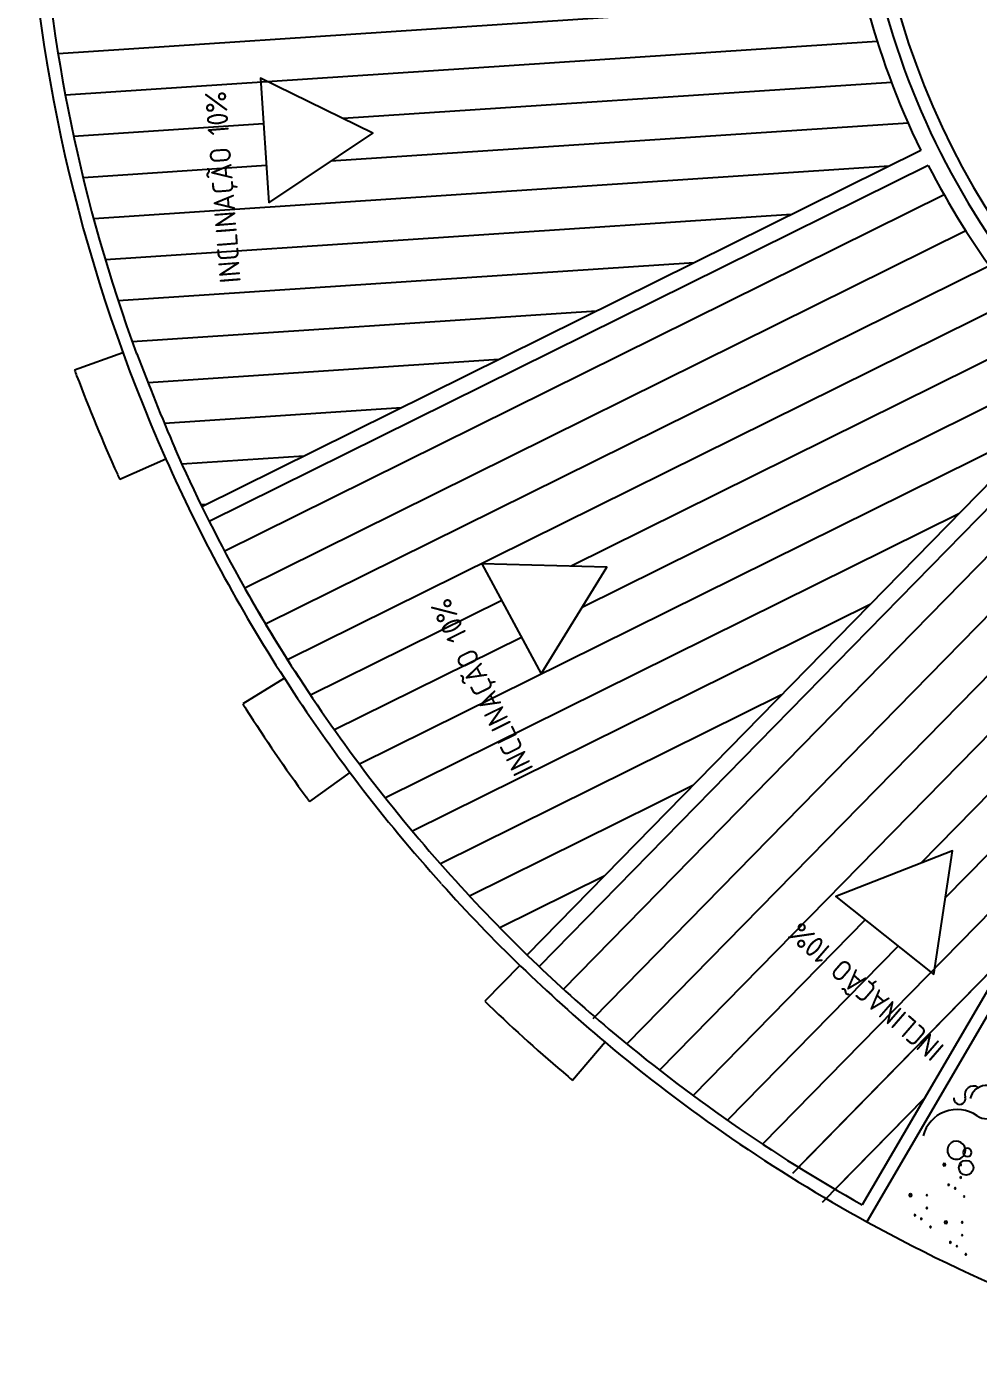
# Model space of a CAD drawing. Extents: x 115 to 1469, y 94 to 338.
# Drawn here: x 1325.95 to 1337.33, y 147.31 to 163.43 of the extents above; entities that cross this region are included whole.
import ezdxf

# ---------------------------------------------------------------- set-up
doc = ezdxf.new("R2010")
doc.units = 0
doc.layers.get('0').update_dxf_attribs({"linetype": 'CONTINUOUS'})
doc.layers.add('1', color=7, linetype='CONTINUOUS')
doc.layers.add('PAREDE', color=6, linetype='CONTINUOUS')
doc.styles.get("Standard").update_dxf_attribs({"font": 'ISOCP'})

msp = doc.modelspace()

# ---------------------------------------------------------------- linework, layer by layer
msp.add_circle((1337.191, 149.773), 0.0881)
at = {"color": 3}
for centre, radius, start, end in [((1337.277, 150.649), 0.102, 58.111, 196.7548), ((1337.435, 150.559), 0.199, 235.1714, 167.5988), ((1337.113, 150.6), 0.0689, 170.851, 16.7548), ((1337.083, 150.053), 0.418, 55.1714, 165.94)]:
    msp.add_arc(centre, radius, start, end, dxfattribs=at)
for radius, start, end in [(0.108, 124.6445, 359.4814), (0.109, 354.4015, 124.6445)]:
    msp.add_arc((1337.074, 149.982), radius, start, end)
at = {"linetype": 'Continuous'}
for centre, radius, start, end in [((1337.207, 149.956), 0.0497, 90, 270), ((1337.207, 149.956), 0.0497, 270, 90), ((1336.929, 149.809), 0.0145, 90, 270), ((1336.929, 149.809), 0.0145, 270, 90), ((1337.125, 149.809), 0.00725, 90, 270), ((1337.125, 149.809), 0.00725, 270, 90), ((1336.983, 149.569), 0.00725, 90, 270), ((1336.983, 149.569), 0.00725, 270, 90), ((1337.125, 149.657), 0.00725, 90, 270), ((1337.125, 149.657), 0.00725, 270, 90), ((1336.525, 149.445), 0.0145, 90, 270), ((1336.525, 149.445), 0.0145, 270, 90), ((1336.721, 149.445), 0.00725, 90, 270), ((1336.721, 149.445), 0.00725, 270, 90), ((1337.06, 149.526), 0.00725, 90, 270), ((1337.06, 149.526), 0.00725, 270, 90), ((1337.168, 149.428), 0.00725, 90, 270), ((1337.168, 149.428), 0.00725, 270, 90), ((1336.721, 149.292), 0.00725, 90, 270), ((1336.721, 149.292), 0.00725, 270, 90), ((1336.58, 149.205), 0.00725, 90, 270), ((1336.58, 149.205), 0.00725, 270, 90), ((1336.656, 149.161), 0.00725, 90, 270), ((1336.656, 149.161), 0.00725, 270, 90), ((1336.948, 149.119), 0.0145, 90, 270), ((1336.948, 149.119), 0.0145, 270, 90), ((1337.144, 149.119), 0.00725, 90, 270), ((1337.144, 149.119), 0.00725, 270, 90), ((1336.765, 149.063), 0.00725, 90, 270), ((1336.765, 149.063), 0.00725, 270, 90), ((1337.144, 148.966), 0.00725, 90, 270), ((1337.144, 148.966), 0.00725, 270, 90), ((1337.003, 148.879), 0.00725, 90, 270), ((1337.003, 148.879), 0.00725, 270, 90), ((1337.079, 148.835), 0.00725, 90, 270), ((1337.079, 148.835), 0.00725, 270, 90), ((1337.188, 148.737), 0.00725, 90, 270), ((1337.188, 148.737), 0.00725, 270, 90)]:
    msp.add_arc(centre, radius, start, end, dxfattribs=at)
at = {"layer": '1', "color": 21}
for p, q in [((1335.985, 163.749), (1326.323, 163.109)), ((1336.127, 163.257), (1326.41, 162.613)), ((1336.297, 162.767), (1329.736, 162.333)), ((1328.782, 162.269), (1326.509, 162.119)), ((1336.497, 162.279), (1329.586, 161.822)), ((1328.816, 161.771), (1326.622, 161.625)), ((1336.269, 161.763), (1326.749, 161.132)), ((1336.928, 161.42), (1328.311, 157.15)), ((1335.102, 161.185), (1326.889, 160.641)), ((1337.187, 160.99), (1328.556, 156.713)), ((1333.935, 160.606), (1327.043, 160.15)), ((1337.469, 160.572), (1328.807, 156.28)), ((1337.775, 160.166), (1329.07, 155.852)), ((1332.767, 160.028), (1327.211, 159.66)), ((1338.106, 159.772), (1332.462, 156.975)), ((1331.6, 159.45), (1327.399, 159.171)), ((1338.463, 159.391), (1332.594, 156.482)), ((1330.433, 158.871), (1327.596, 158.683)), ((1339.11, 158.793), (1332.364, 151.904)), ((1338.165, 158.685), (1329.93, 154.604)), ((1339.503, 158.479), (1332.722, 151.554)), ((1329.266, 158.293), (1327.805, 158.196)), ((1339.914, 158.184), (1333.129, 151.255)), ((1341.99, 158.161), (1336.942, 153.006)), ((1340.344, 157.909), (1333.522, 150.941)), ((1328.098, 157.714), (1328.034, 157.71)), ((1340.794, 157.653), (1336.644, 153.415)), ((1337.103, 157.601), (1330.241, 154.2)), ((1341.379, 156.821), (1334.754, 150.056)), ((1331.632, 156.563), (1329.345, 155.43)), ((1336.042, 156.517), (1330.564, 153.802)), ((1331.87, 156.123), (1329.631, 155.014)), ((1334.98, 155.433), (1330.9, 153.41)), ((1334.98, 155.433), (1330.9, 153.41)), ((1333.919, 154.349), (1331.248, 153.025)), ((1332.857, 153.265), (1331.61, 152.646)), ((1335.983, 152.74), (1333.923, 150.637)), ((1336.376, 152.427), (1334.334, 150.342)), ((1337.727, 152.378), (1335.111, 149.706)), ((1337.727, 152.378), (1335.184, 149.78)), ((1336.694, 150.608), (1335.469, 149.357)), ((1336.694, 150.608), (1335.624, 149.515))]:
    msp.add_line(p, q, dxfattribs=at)
at = {"layer": '1'}
for p, q in [((1336.649, 161.951), (1328.044, 157.687)), ((1336.738, 161.773), (1328.133, 157.508)), ((1338.663, 159.194), (1331.936, 152.323)), ((1338.809, 159.057), (1332.079, 152.183))]:
    msp.add_line(p, q, dxfattribs=at)
for start, end in [(183.262, 205.9671), (207.1528, 226.3182)]:
    msp.add_arc((1345.338, 166.183), 9.665, start, end, dxfattribs=at)
at = {"layer": 'PAREDE', "color": 1}
for p, q in [((1327.098, 159.531), (1326.521, 159.321)), ((1327.613, 158.257), (1327.062, 158.013)), ((1329.031, 155.634), (1328.534, 155.326)), ((1329.816, 154.506), (1329.332, 154.157)), ((1331.851, 152.195), (1331.43, 151.768)), ((1332.871, 151.275), (1332.481, 150.819))]:
    msp.add_line(p, q, dxfattribs=at)
at = {"layer": 'PAREDE'}
for p, q in [((1338.231, 153.241), (1335.947, 149.329)), ((1338.287, 153.04), (1336.003, 149.126))]:
    msp.add_line(p, q, dxfattribs=at)
for points in [[(1328.846, 161.325), (1330.089, 162.159), (1328.745, 162.819)], [(1332.105, 155.688), (1332.89, 156.963), (1331.393, 157.005)], [(1336.804, 152.085), (1337.027, 153.566), (1335.633, 153.019)]]:
    msp.add_lwpolyline(points, close=True, dxfattribs=at)
for centre, radius, start, end in [((1345.338, 166.183), 9.465, 180, 233.5103), ((1345.338, 166.183), 9.315, 179.9793, 233.5318), ((1345.4, 166.182), 19.473, 182.7599, 204.014), ((1345.4, 166.182), 19.323, 183.1985, 200.1797), ((1367.312, 175.032), 42.949, 201.1783, 202.8113), ((1345.4, 166.182), 19.323, 203.8073, 208.9425), ((1345.4, 166.182), 19.473, 204.014, 212.7961), ((1345.4, 166.182), 19.323, 208.9425, 212.8037), ((1345.4, 166.182), 19.323, 209.3873, 213.0113), ((1345.4, 166.182), 19.323, 212.8037, 221.9038), ((1345.4, 166.182), 19.473, 212.7961, 221.9038), ((1345.4, 166.182), 19.323, 221.9038, 226.1226), ((1345.4, 166.182), 19.473, 221.929, 229.9548), ((1345.4, 166.182), 19.323, 226.1226, 229.752), ((1345.4, 166.182), 19.323, 229.752, 240.7123), ((1345.4, 166.182), 19.473, 229.9548, 241.1462)]:
    msp.add_arc(centre, radius, start, end, dxfattribs=at)
at = {"layer": 'PAREDE', "color": 1}
for centre, radius, start, end in [((1345.328, 166.335), 20.073, 200.4523, 200.6521), ((1345.328, 166.335), 20.073, 200.6521, 204.2933), ((1345.328, 166.335), 20.073, 204.2933, 204.4931), ((1345.498, 166.056), 20.073, 212.3136, 212.5134), ((1345.498, 166.056), 20.073, 212.5134, 216.1546), ((1345.498, 166.056), 20.073, 216.1546, 216.3544), ((1345.4, 166.182), 20.073, 225.8958, 226.0956), ((1345.4, 166.182), 20.073, 226.0956, 229.7368), ((1345.4, 166.182), 20.073, 229.7368, 229.9366), ((1345.4, 166.182), 19.473, 241.1462, 270)]:
    msp.add_arc(centre, radius, start, end, dxfattribs=at)

# ---------------------------------------------------------------- texts
at = {"char_height": 0.25306, "width": 3.41268, "attachment_point": 1}
for insert, rotation in [((1328.259, 160.354), 94.512), ((1331.791, 154.437), 116.2664), ((1336.779, 151.033), 139.0513)]:
    msp.add_mtext('INCLINAÇÃO 10%', dxfattribs=dict(at, insert=insert, rotation=rotation))

doc.saveas('drawing.dxf')
